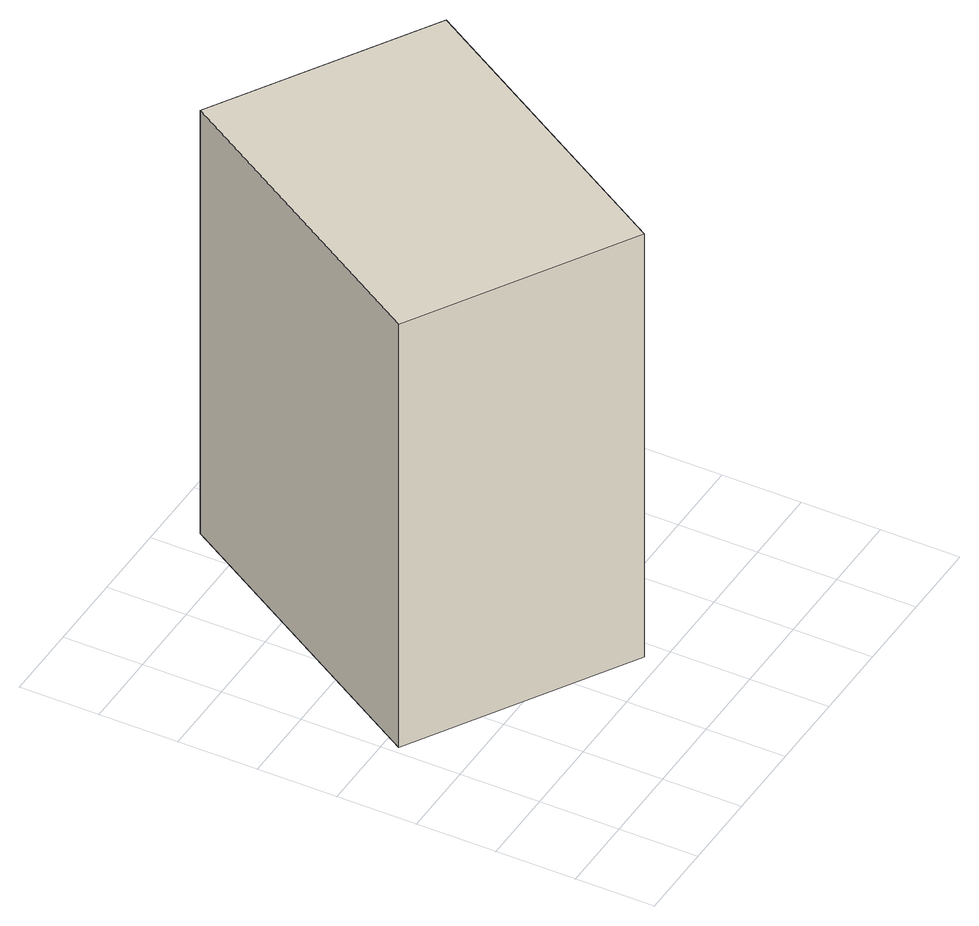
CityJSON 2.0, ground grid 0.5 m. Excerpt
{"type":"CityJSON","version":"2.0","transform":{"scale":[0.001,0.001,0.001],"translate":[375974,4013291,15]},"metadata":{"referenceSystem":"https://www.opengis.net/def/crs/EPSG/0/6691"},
"CityObjects":{
"building1":{"type":"Building","attributes":{"枝番":1,"利根川水系渡良瀬川洪水浸水想定区域（計画規模）.規模":"L1","利根川水系渡良瀬川洪水浸水想定区域（計画規模）.浸水ランク":"2","利根川水系渡良瀬川洪水浸水想定区域（計画規模）.浸水深":0.83,"利根川水系渡良瀬川洪水浸水想定区域（計画規模）.継続時間":4.1,"利根川水系渡良瀬川洪水浸水想定区域（想定最大規模）.規模":"L2","利根川水系渡良瀬川洪水浸水想定区域（想定最大規模）.浸水ランク":"2","利根川水系渡良瀬川洪水浸水想定区域（想定最大規模）.浸水深":2.22,"利根川水系渡良瀬川洪水浸水想定区域（想定最大規模）.継続時間":169.5,"利根川水系利根川洪水浸水想定区域（計画規模）.規模":"L1","利根川水系利根川洪水浸水想定区域（計画規模）.浸水ランク":"3","利根川水系利根川洪水浸水想定区域（計画規模）.浸水深":3.2,"利根川水系利根川洪水浸水想定区域（想定最大規模）.規模":"L2","利根川水系利根川洪水浸水想定区域（想定最大規模）.浸水ランク":"4","利根川水系利根川洪水浸水想定区域（想定最大規模）.浸水深":5.43,"BuildingDetails.prefecture":"10","BuildingDetails.city":"10207"},"geometry":[{"type":"Solid","lod":"1","boundaries":[[[[0,1,2,3]],[[2,4,5,3]],[[1,6,4,2]],[[0,7,6,1]],[[3,5,7,0]],[[4,6,7,5]]]]}]}
},
"vertices":[
[45,1410,930],[1167,3277,930],[2517,2470,930],[1395,604,930],[2517,2470,3930],[1395,604,3930],[1167,3277,3930],[45,1410,3930]
]}
